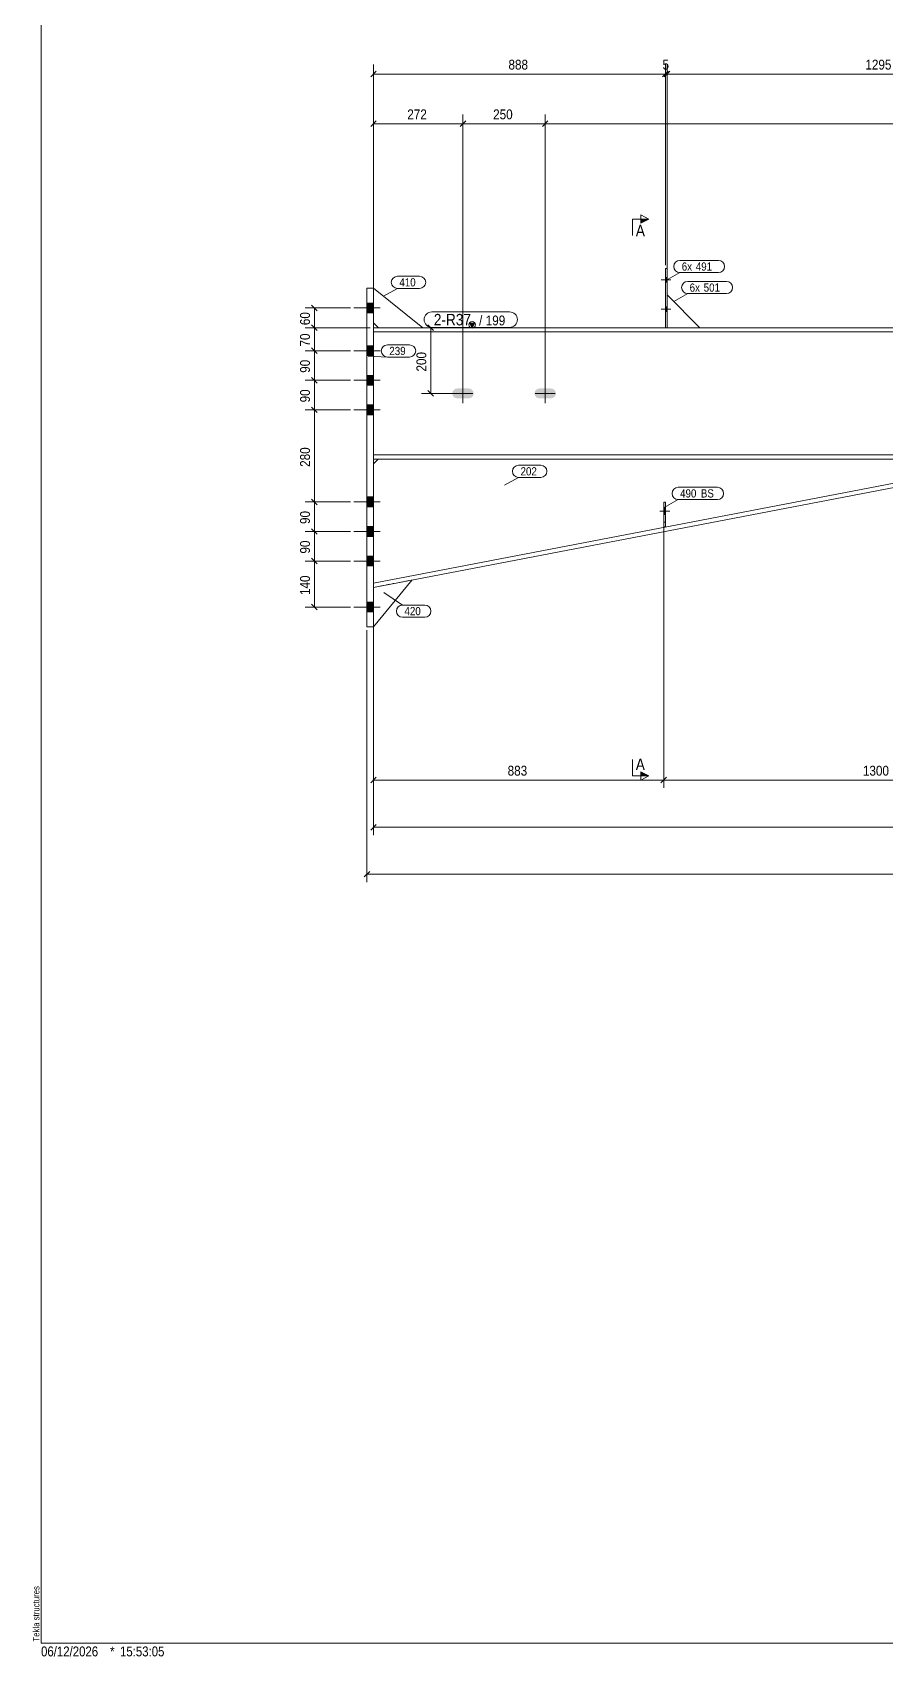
# Model space of a CAD drawing. Header units: millimetres. Extents: x 2 to 1174, y 1 to 825.
# Drawn here: x 2.4 to 261.7, y 1 to 495.1 of the extents above; entities that cross this region are included whole.
import ezdxf

# ---------------------------------------------------------------- set-up
doc = ezdxf.new("R2010")
doc.units = ezdxf.units.MM
for name, pattern in [('XKITLINE00', [0]), ('XKITLINE01', [4, 1, -1, 1, -1]), ('XKITLINE02', [4, 2, -2])]:
    doc.linetypes.add(name, pattern=pattern)
for name, color, linetype, lineweight in [('Bolt', 3, 'Continuous', 0), ('Dimensions', 7, 'Continuous', 0), ('DrawingSheet', 5, 'Continuous', 0), ('OtherObjectType', 7, 'Continuous', 0), ('Part', 2, 'Continuous', 0), ('PartMark', 7, 'Continuous', 0), ('Section', 6, 'Continuous', 0)]:
    doc.layers.add(name, color=color, linetype=linetype, lineweight=lineweight)
doc.styles.add('ARIAL', font='ARIAL.TTF')
doc.styles.add('ARIAL_NARROW', font='ARIALN.TTF')

# ---------------------------------------------------------------- blocks, each defined once
blk = doc.blocks.new('*A6')
at = {"layer": 'Bolt'}
for points in [[(106.06, 409.77), (104.06, 409.77), (104.06, 412.77), (106.06, 412.77)], [(106.06, 409.77), (104.06, 409.77), (104.06, 412.77), (106.06, 412.77)], [(106.06, 396.77), (104.06, 396.77), (104.06, 399.77), (106.06, 399.77)], [(106.06, 396.77), (104.06, 396.77), (104.06, 399.77), (106.06, 399.77)], [(106.06, 387.77), (104.06, 387.77), (104.06, 390.77), (106.06, 390.77)], [(106.06, 387.77), (104.06, 387.77), (104.06, 390.77), (106.06, 390.77)], [(106.06, 378.77), (104.06, 378.77), (104.06, 381.77), (106.06, 381.77)], [(106.06, 378.77), (104.06, 378.77), (104.06, 381.77), (106.06, 381.77)], [(106.06, 350.77), (104.06, 350.77), (104.06, 353.77), (106.06, 353.77)], [(106.06, 350.77), (104.06, 350.77), (104.06, 353.77), (106.06, 353.77)], [(106.06, 341.77), (104.06, 341.77), (104.06, 344.77), (106.06, 344.77)], [(106.06, 341.77), (104.06, 341.77), (104.06, 344.77), (106.06, 344.77)], [(106.06, 332.77), (104.06, 332.77), (104.06, 335.77), (106.06, 335.77)], [(106.06, 332.77), (104.06, 332.77), (104.06, 335.77), (106.06, 335.77)], [(106.06, 318.77), (104.06, 318.77), (104.06, 321.77), (106.06, 321.77)], [(106.06, 318.77), (104.06, 318.77), (104.06, 321.77), (106.06, 321.77)]]:
    blk.add_hatch(color=3, dxfattribs=at).paths.add_polyline_path(points, flags=17)
at = {"layer": 'Bolt', "color": 3, "linetype": 'XKITLINE00', "lineweight": 0}
for p, q in [((100.06, 411.27), (108.06, 411.27)), ((100.06, 411.27), (108.06, 411.27)), ((104.06, 412.77), (106.06, 412.77)), ((104.06, 412.77), (106.06, 412.77)), ((104.06, 409.77), (106.06, 409.77)), ((104.06, 409.77), (106.06, 409.77)), ((100.06, 398.27), (108.06, 398.27)), ((100.06, 398.27), (108.06, 398.27)), ((104.06, 399.77), (106.06, 399.77)), ((104.06, 399.77), (106.06, 399.77)), ((104.06, 396.77), (106.06, 396.77)), ((104.06, 396.77), (106.06, 396.77)), ((104.06, 390.77), (106.06, 390.77)), ((104.06, 390.77), (106.06, 390.77)), ((100.06, 389.27), (108.06, 389.27)), ((100.06, 389.27), (108.06, 389.27)), ((104.06, 387.77), (106.06, 387.77)), ((104.06, 387.77), (106.06, 387.77)), ((104.06, 381.77), (106.06, 381.77)), ((104.06, 381.77), (106.06, 381.77)), ((100.06, 380.27), (108.06, 380.27)), ((100.06, 380.27), (108.06, 380.27)), ((104.06, 378.77), (106.06, 378.77)), ((104.06, 378.77), (106.06, 378.77)), ((100.06, 352.27), (108.06, 352.27)), ((100.06, 352.27), (108.06, 352.27)), ((104.06, 353.77), (106.06, 353.77)), ((104.06, 353.77), (106.06, 353.77)), ((104.06, 350.77), (106.06, 350.77)), ((104.06, 350.77), (106.06, 350.77)), ((100.06, 343.27), (108.06, 343.27)), ((100.06, 343.27), (108.06, 343.27)), ((104.06, 344.77), (106.06, 344.77)), ((104.06, 344.77), (106.06, 344.77)), ((104.06, 341.77), (106.06, 341.77)), ((104.06, 341.77), (106.06, 341.77)), ((100.06, 334.27), (108.06, 334.27)), ((100.06, 334.27), (108.06, 334.27)), ((104.06, 335.77), (106.06, 335.77)), ((104.06, 335.77), (106.06, 335.77)), ((104.06, 332.77), (106.06, 332.77)), ((104.06, 332.77), (106.06, 332.77)), ((104.06, 321.77), (106.06, 321.77)), ((104.06, 321.77), (106.06, 321.77)), ((100.06, 320.27), (108.06, 320.27)), ((100.06, 320.27), (108.06, 320.27)), ((104.06, 318.77), (106.06, 318.77)), ((104.06, 318.77), (106.06, 318.77))]:
    blk.add_line(p, q, dxfattribs=at)
blk = doc.blocks.new('*A24')
at = {"layer": 'Part', "color": 2, "linetype": 'XKITLINE00', "lineweight": 0}
for p, q in [((194.33, 344.64), (194.33, 352.14)), ((194.33, 352.14), (194.83, 352.14)), ((194.83, 352.14), (194.83, 344.64)), ((194.83, 344.64), (194.33, 344.64))]:
    blk.add_line(p, q, dxfattribs=at)
at = {"layer": 'Part', "color": 7, "linetype": 'XKITLINE01', "lineweight": 0}
blk.add_line((194.33, 346.14), (194.83, 346.14), dxfattribs=at)
blk = doc.blocks.new('*A25')
at = {"layer": 'Part', "color": 2, "linetype": 'XKITLINE00', "lineweight": 0}
for p, q in [((195.33, 423.27), (194.83, 423.27)), ((194.83, 423.27), (194.83, 405.27)), ((195.33, 405.27), (195.33, 423.27))]:
    blk.add_line(p, q, dxfattribs=at)
at = {"layer": 'Part', "color": 7, "linetype": 'XKITLINE01', "lineweight": 0}
blk.add_line((194.83, 405.27), (195.33, 405.27), dxfattribs=at)
blk = doc.blocks.new('*A26')
at = {"layer": 'Part', "color": 7, "linetype": 'XKITLINE01', "lineweight": 0}
for p, q in [((194.33, 352.14), (194.33, 344.64)), ((194.83, 352.14), (194.33, 352.14)), ((194.83, 344.64), (194.83, 352.14)), ((194.33, 346.14), (194.83, 346.14)), ((194.33, 344.64), (194.83, 344.64))]:
    blk.add_line(p, q, dxfattribs=at)
blk = doc.blocks.new('*A27')
at = {"layer": 'Part', "color": 2, "linetype": 'XKITLINE00', "lineweight": 0}
blk.add_line((205.33, 405.27), (195.33, 415.27), dxfattribs=at)
at = {"layer": 'Part', "color": 7, "linetype": 'XKITLINE01', "lineweight": 0}
for p, q in [((195.33, 415.27), (195.33, 405.27)), ((195.33, 405.27), (205.33, 405.27))]:
    blk.add_line(p, q, dxfattribs=at)
blk = doc.blocks.new('*A38')
at = {"layer": 'Part', "color": 2, "linetype": 'XKITLINE00', "lineweight": 0}
for p, q in [((121.06, 405.27), (106.06, 417.27)), ((106.06, 406.77), (107.56, 405.27))]:
    blk.add_line(p, q, dxfattribs=at)
at = {"layer": 'Part', "color": 7, "linetype": 'XKITLINE01', "lineweight": 0}
for p, q in [((106.06, 417.27), (106.06, 406.77)), ((107.56, 405.27), (121.06, 405.27))]:
    blk.add_line(p, q, dxfattribs=at)
blk = doc.blocks.new('*A39')
at = {"layer": 'Part', "color": 2, "linetype": 'XKITLINE00', "lineweight": 0}
for p, q in [((104.06, 314.27), (104.06, 417.27)), ((106.06, 417.27), (104.06, 417.27)), ((106.06, 314.27), (106.06, 417.27)), ((104.06, 314.27), (106.06, 314.27))]:
    blk.add_line(p, q, dxfattribs=at)
blk = doc.blocks.new('*A40')
at = {"layer": 'Part', "color": 2, "linetype": 'XKITLINE00', "lineweight": 0}
blk.add_line((117.85, 328.53), (106.06, 314.27), dxfattribs=at)
at = {"layer": 'Part', "color": 7, "linetype": 'XKITLINE01', "lineweight": 0}
for p, q in [((106.06, 326.27), (117.85, 328.53)), ((106.06, 314.27), (106.06, 326.27))]:
    blk.add_line(p, q, dxfattribs=at)
blk = doc.blocks.new('*A52')
at = {"layer": 'Part', "color": 2, "linetype": 'XKITLINE00', "lineweight": 0}
for p, q in [((106.06, 327.59), (302.23, 365.27)), ((107.52, 365.27), (106.06, 363.81)), ((302.48, 363.99), (106.06, 326.27)), ((302.23, 365.27), (302.48, 363.99))]:
    blk.add_line(p, q, dxfattribs=at)
at = {"layer": 'Part', "color": 7, "linetype": 'XKITLINE01', "lineweight": 0}
for p, q in [((106.06, 326.27), (106.06, 363.81)), ((302.23, 365.27), (107.52, 365.27))]:
    blk.add_line(p, q, dxfattribs=at)
blk = doc.blocks.new('*A55')
at = {"layer": 'Bolt'}
for points in [[(130.15, 384.7), (130.03, 385.27), (130.15, 385.84), (130.47, 386.33), (130.96, 386.66), (131.53, 386.77), (135.03, 386.77), (135.61, 386.66), (136.09, 386.33), (136.42, 385.84), (136.53, 385.27), (136.42, 384.7), (136.09, 384.21), (135.61, 383.88), (135.03, 383.77), (131.53, 383.77), (130.96, 383.88), (130.47, 384.21)], [(155.15, 384.7), (155.03, 385.27), (155.15, 385.84), (155.47, 386.33), (155.96, 386.66), (156.53, 386.77), (160.03, 386.77), (160.61, 386.66), (161.09, 386.33), (161.42, 385.84), (161.53, 385.27), (161.42, 384.7), (161.09, 384.21), (160.61, 383.88), (160.03, 383.77), (156.53, 383.77), (155.96, 383.88), (155.47, 384.21)], [(489.15, 384.7), (489.04, 385.27), (489.15, 385.84), (489.48, 386.33), (489.96, 386.66), (490.54, 386.77), (494.04, 386.77), (494.61, 386.66), (495.1, 386.33), (495.42, 385.84), (495.54, 385.27), (495.42, 384.7), (495.1, 384.21), (494.61, 383.88), (494.04, 383.77), (490.54, 383.77), (489.96, 383.88), (489.48, 384.21)], [(514.15, 384.7), (514.04, 385.27), (514.15, 385.84), (514.48, 386.33), (514.96, 386.66), (515.54, 386.77), (519.04, 386.77), (519.61, 386.66), (520.1, 386.33), (520.42, 385.84), (520.54, 385.27), (520.42, 384.7), (520.1, 384.21), (519.61, 383.88), (519.04, 383.77), (515.54, 383.77), (514.96, 383.88), (514.48, 384.21)]]:
    blk.add_hatch(color=3, dxfattribs=at).paths.add_polyline_path(points, flags=17)
at = {"layer": 'Bolt', "color": 3, "linetype": 'XKITLINE00', "lineweight": 0}
for p, q in [((133.28, 382.27), (133.28, 388.27)), ((158.28, 382.27), (158.28, 388.27)), ((492.29, 382.27), (492.29, 388.27)), ((517.29, 382.27), (517.29, 388.27)), ((136.28, 385.27), (130.28, 385.27)), ((161.28, 385.27), (155.28, 385.27)), ((495.29, 385.27), (489.29, 385.27)), ((520.29, 385.27), (514.29, 385.27))]:
    blk.add_line(p, q, dxfattribs=at)
blk = doc.blocks.new('*A69')
at = {"layer": 'Bolt'}
blk.add_hatch(color=3, dxfattribs=at).paths.add_polyline_path([(194.83, 348.46), (194.33, 348.46), (194.33, 350.42), (194.83, 350.42)], flags=17)
at = {"layer": 'Bolt', "color": 3, "linetype": 'XKITLINE00', "lineweight": 0}
for p, q in [((196.18, 349.44), (193.18, 349.44)), ((194.83, 350.42), (194.33, 350.42)), ((194.83, 348.46), (194.33, 348.46))]:
    blk.add_line(p, q, dxfattribs=at)
blk = doc.blocks.new('*A70')
at = {"layer": 'Bolt'}
for points in [[(194.83, 420.57), (195.33, 420.57), (195.33, 419.17), (194.83, 419.17)], [(194.83, 420.57), (195.33, 420.57), (195.33, 419.17), (194.83, 419.17)], [(194.83, 411.57), (195.33, 411.57), (195.33, 410.17), (194.83, 410.17)], [(194.83, 411.57), (195.33, 411.57), (195.33, 410.17), (194.83, 410.17)]]:
    blk.add_hatch(color=3, dxfattribs=at).paths.add_polyline_path(points, flags=17)
at = {"layer": 'Bolt', "color": 3, "linetype": 'XKITLINE00', "lineweight": 0}
for p, q in [((195.33, 420.57), (194.83, 420.57)), ((195.33, 420.57), (194.83, 420.57)), ((196.49, 419.87), (193.49, 419.87)), ((196.49, 419.87), (193.49, 419.87)), ((195.33, 419.17), (194.83, 419.17)), ((195.33, 419.17), (194.83, 419.17)), ((196.49, 410.87), (193.49, 410.87)), ((196.49, 410.87), (193.49, 410.87)), ((195.33, 411.57), (194.83, 411.57)), ((195.33, 411.57), (194.83, 411.57)), ((195.33, 410.17), (194.83, 410.17)), ((195.33, 410.17), (194.83, 410.17))]:
    blk.add_line(p, q, dxfattribs=at)
blk = doc.blocks.new('*A71')
at = {"layer": 'Bolt', "color": 3, "linetype": 'XKITLINE02', "lineweight": 0}
for p, q in [((196.18, 349.44), (193.18, 349.44)), ((194.83, 350.42), (194.33, 350.42)), ((194.83, 348.46), (194.33, 348.46))]:
    blk.add_line(p, q, dxfattribs=at)
blk = doc.blocks.new('*A80')
at = {"layer": 'Part'}
blk.add_hatch(color=2, dxfattribs=at).paths.add_polyline_path([(135.26, 406.67), (136.86, 406.67), (136.06, 405.27)], flags=17)
at = {"layer": 'Part', "color": 2, "linetype": 'XKITLINE00', "lineweight": 0}
for p, q in [((350.33, 405.27), (106.06, 405.27)), ((136.06, 405.27), (135.26, 406.67)), ((135.26, 406.67), (136.86, 406.67)), ((136.86, 406.67), (136.06, 405.27)), ((391.91, 405.27), (350.43, 405.27)), ((433.81, 405.27), (392.01, 405.27)), ((475.39, 405.27), (433.91, 405.27)), ((534.09, 405.27), (475.49, 405.27)), ((575.99, 405.27), (534.19, 405.27)), ((599.74, 405.27), (576.09, 405.27)), ((350.33, 403.97), (106.06, 403.97)), ((391.91, 403.97), (350.43, 403.97)), ((433.81, 403.97), (392.01, 403.97)), ((475.39, 403.97), (433.91, 403.97)), ((534.09, 403.97), (475.49, 403.97)), ((575.99, 403.97), (534.19, 403.97)), ((599.74, 403.97), (576.09, 403.97)), ((599.74, 404.27), (599.74, 403.97)), ((350.33, 366.57), (106.06, 366.57)), ((391.91, 366.57), (350.43, 366.57)), ((433.81, 366.57), (392.01, 366.57)), ((475.39, 366.57), (433.91, 366.57)), ((534.09, 366.57), (475.49, 366.57)), ((575.99, 366.57), (534.19, 366.57)), ((599.74, 366.57), (576.09, 366.57)), ((599.74, 365.27), (599.74, 366.57)), ((106.06, 365.27), (350.33, 365.27)), ((350.43, 365.27), (391.91, 365.27)), ((392.01, 365.27), (433.81, 365.27)), ((433.91, 365.27), (475.39, 365.27)), ((475.49, 365.27), (534.09, 365.27)), ((534.19, 365.27), (575.99, 365.27)), ((576.09, 365.27), (599.74, 365.27))]:
    blk.add_line(p, q, dxfattribs=at)
at = {"layer": 'Part', "color": 7, "linetype": 'XKITLINE01', "lineweight": 0}
for p, q in [((106.06, 405.27), (106.06, 365.27)), ((599.74, 405.27), (599.74, 404.27)), ((599.74, 403.97), (599.74, 366.57))]:
    blk.add_line(p, q, dxfattribs=at)
at = {"layer": 'Part', "color": 2, "linetype": 'XKITLINE00', "lineweight": 0}
blk.add_circle((136.06, 406.17), 1, dxfattribs=at)
blk = doc.blocks.new('*A187')
at = {"layer": 'DrawingSheet', "color": 5, "linetype": 'XKITLINE00', "lineweight": 0}
for p, q in [((5, 825), (5, 5)), ((5, 5), (1174, 5))]:
    blk.add_line(p, q, dxfattribs=at)
at = {"layer": 'DrawingSheet', "color": 5, "style": 'ARIAL', "width": 0.85}
blk.add_text('Tekla structures', height=2, rotation=90, dxfattribs=at).set_placement((4.5, 5.5))
blk = doc.blocks.new('*A194')
at = {"layer": 'OtherObjectType', "color": 7, "style": 'ARIAL_NARROW', "width": 1.008832}
for s, p in [('06/12/2026', (4.99, 1)), ('*', (26, 1)), ('15:53:05', (29, 1))]:
    blk.add_text(s, height=3, dxfattribs=at).set_placement(p)
blk = doc.blocks.new('*A195')
at = {"layer": 'Dimensions', "color": 7, "linetype": 'XKITLINE00', "lineweight": 0}
for p, q in [((104.06, 313.27), (104.06, 236.61)), ((104.91, 239.86), (103.22, 238.16)), ((104.06, 239.01), (1002.21, 239.01))]:
    blk.add_line(p, q, dxfattribs=at)
at = {"layer": 'Dimensions', "color": 3}
blk.add_point((104.06, 239.01), dxfattribs=at)
blk = doc.blocks.new('*A196')
at = {"layer": 'Dimensions', "color": 7, "linetype": 'XKITLINE00', "lineweight": 0}
for p, q in [((105.06, 405.27), (85.25, 405.27)), ((87.25, 406.12), (88.95, 404.42)), ((88.1, 398.27), (88.1, 405.27)), ((99.06, 398.27), (85.25, 398.27)), ((87.25, 399.12), (88.95, 397.42))]:
    blk.add_line(p, q, dxfattribs=at)
at = {"layer": 'Dimensions', "color": 3}
for p in [(88.1, 405.27), (88.1, 398.27)]:
    blk.add_point(p, dxfattribs=at)
at = {"layer": 'Dimensions', "color": 3, "style": 'ARIAL', "width": 0.85}
blk.add_text('70', height=3, rotation=90.0002, dxfattribs=at).set_placement((86.75, 399.54))
blk = doc.blocks.new('*A197')
at = {"layer": 'Dimensions', "color": 7, "linetype": 'XKITLINE00', "lineweight": 0}
for p, q in [((99.06, 411.27), (85.25, 411.27)), ((87.25, 412.12), (88.95, 410.42)), ((88.1, 405.27), (88.1, 411.27)), ((105.06, 405.27), (85.25, 405.27)), ((87.25, 406.12), (88.95, 404.42))]:
    blk.add_line(p, q, dxfattribs=at)
at = {"layer": 'Dimensions', "color": 3}
for p in [(88.1, 411.27), (88.1, 405.27)]:
    blk.add_point(p, dxfattribs=at)
at = {"layer": 'Dimensions', "color": 3, "style": 'ARIAL', "width": 0.85}
blk.add_text('60', height=3, rotation=90.0002, dxfattribs=at).set_placement((86.75, 406.04))
blk = doc.blocks.new('*A199')
at = {"layer": 'Dimensions', "color": 7, "linetype": 'XKITLINE00', "lineweight": 0}
for p, q in [((99.06, 334.27), (85.25, 334.27)), ((87.25, 335.12), (88.95, 333.42)), ((88.1, 320.27), (88.1, 334.27)), ((99.06, 320.27), (85.25, 320.27)), ((87.25, 321.12), (88.95, 319.42))]:
    blk.add_line(p, q, dxfattribs=at)
at = {"layer": 'Dimensions', "color": 3}
for p in [(88.1, 334.27), (88.1, 320.27)]:
    blk.add_point(p, dxfattribs=at)
at = {"layer": 'Dimensions', "color": 3, "style": 'ARIAL', "width": 0.85}
blk.add_text('140', height=3, rotation=90.0002, dxfattribs=at).set_placement((86.75, 323.93))
blk = doc.blocks.new('*A200')
at = {"layer": 'Dimensions', "color": 7, "linetype": 'XKITLINE00', "lineweight": 0}
for p, q in [((99.06, 343.27), (85.25, 343.27)), ((87.25, 344.12), (88.95, 342.42)), ((88.1, 334.27), (88.1, 343.27)), ((99.06, 334.27), (85.25, 334.27)), ((87.25, 335.12), (88.95, 333.42))]:
    blk.add_line(p, q, dxfattribs=at)
at = {"layer": 'Dimensions', "color": 3}
for p in [(88.1, 343.27), (88.1, 334.27)]:
    blk.add_point(p, dxfattribs=at)
at = {"layer": 'Dimensions', "color": 3, "style": 'ARIAL', "width": 0.85}
blk.add_text('90', height=3, rotation=90.0002, dxfattribs=at).set_placement((86.75, 336.54))
blk = doc.blocks.new('*A201')
at = {"layer": 'Dimensions', "color": 7, "linetype": 'XKITLINE00', "lineweight": 0}
for p, q in [((99.06, 352.27), (85.25, 352.27)), ((87.25, 353.12), (88.95, 351.42)), ((88.1, 343.27), (88.1, 352.27)), ((99.06, 343.27), (85.25, 343.27)), ((87.25, 344.12), (88.95, 342.42))]:
    blk.add_line(p, q, dxfattribs=at)
at = {"layer": 'Dimensions', "color": 3}
for p in [(88.1, 352.27), (88.1, 343.27)]:
    blk.add_point(p, dxfattribs=at)
at = {"layer": 'Dimensions', "color": 3, "style": 'ARIAL', "width": 0.85}
blk.add_text('90', height=3, rotation=90.0002, dxfattribs=at).set_placement((86.75, 345.54))
blk = doc.blocks.new('*A202')
at = {"layer": 'Dimensions', "color": 7, "linetype": 'XKITLINE00', "lineweight": 0}
for p, q in [((87.25, 381.12), (88.95, 379.42)), ((99.06, 380.27), (85.25, 380.27)), ((88.1, 352.27), (88.1, 380.27)), ((99.06, 352.27), (85.25, 352.27)), ((87.25, 353.12), (88.95, 351.42))]:
    blk.add_line(p, q, dxfattribs=at)
at = {"layer": 'Dimensions', "color": 3}
for p in [(88.1, 380.27), (88.1, 352.27)]:
    blk.add_point(p, dxfattribs=at)
at = {"layer": 'Dimensions', "color": 3, "style": 'ARIAL', "width": 0.85}
blk.add_text('280', height=3, rotation=90.0002, dxfattribs=at).set_placement((86.75, 362.93))
blk = doc.blocks.new('*A203')
at = {"layer": 'Dimensions', "color": 7, "linetype": 'XKITLINE00', "lineweight": 0}
for p, q in [((99.06, 389.27), (85.25, 389.27)), ((87.25, 390.12), (88.95, 388.42)), ((88.1, 380.27), (88.1, 389.27)), ((87.25, 381.12), (88.95, 379.42)), ((99.06, 380.27), (85.25, 380.27))]:
    blk.add_line(p, q, dxfattribs=at)
at = {"layer": 'Dimensions', "color": 3}
for p in [(88.1, 389.27), (88.1, 380.27)]:
    blk.add_point(p, dxfattribs=at)
at = {"layer": 'Dimensions', "color": 3, "style": 'ARIAL', "width": 0.85}
blk.add_text('90', height=3, rotation=90.0002, dxfattribs=at).set_placement((86.75, 382.54))
blk = doc.blocks.new('*A204')
at = {"layer": 'Dimensions', "color": 7, "linetype": 'XKITLINE00', "lineweight": 0}
for p, q in [((99.06, 398.27), (85.25, 398.27)), ((87.25, 399.12), (88.95, 397.42)), ((88.1, 389.27), (88.1, 398.27)), ((99.06, 389.27), (85.25, 389.27)), ((87.25, 390.12), (88.95, 388.42))]:
    blk.add_line(p, q, dxfattribs=at)
at = {"layer": 'Dimensions', "color": 3}
for p in [(88.1, 398.27), (88.1, 389.27)]:
    blk.add_point(p, dxfattribs=at)
at = {"layer": 'Dimensions', "color": 3, "style": 'ARIAL', "width": 0.85}
blk.add_text('90', height=3, rotation=90.0002, dxfattribs=at).set_placement((86.75, 391.54))
blk = doc.blocks.new('*A214')
at = {"layer": 'PartMark', "color": 7, "linetype": 'XKITLINE00', "lineweight": 0}
for p, q in [((109.24, 324.7), (114.89, 320.89)), ((114.89, 320.89), (121.66, 320.89)), ((114.89, 317.19), (121.66, 317.19))]:
    blk.add_line(p, q, dxfattribs=at)
for centre, start, end in [((114.89, 319.04), 90, 270), ((121.66, 319.04), 270, 90)]:
    blk.add_arc(centre, 1.85, start, end, dxfattribs=at)
at = {"layer": 'PartMark', "color": 3, "style": 'ARIAL', "width": 0.85}
blk.add_text('420', height=2.5, dxfattribs=at).set_placement((115.49, 317.79))
blk = doc.blocks.new('*A217')
at = {"layer": 'PartMark', "color": 7, "linetype": 'XKITLINE00', "lineweight": 0}
for p, q in [((123.81, 410.07), (147.46, 410.07)), ((123.81, 405.37), (147.46, 405.37))]:
    blk.add_line(p, q, dxfattribs=at)
for centre, start, end in [((123.81, 407.72), 90, 270), ((147.46, 407.72), 270, 90)]:
    blk.add_arc(centre, 2.35, start, end, dxfattribs=at)
at = {"layer": 'PartMark', "color": 1, "style": 'ARIAL', "width": 0.85}
blk.add_text('2-R37', height=3.5, dxfattribs=at).set_placement((124.41, 405.97))
at = {"layer": 'PartMark', "color": 3, "style": 'ARIAL', "width": 0.85}
for s, p in [('/', (138.18, 405.97)), ('199', (140.19, 405.97))]:
    blk.add_text(s, height=3, dxfattribs=at).set_placement(p)
blk = doc.blocks.new('*A223')
at = {"layer": 'PartMark', "color": 7, "linetype": 'XKITLINE00', "lineweight": 0}
for p, q in [((197.36, 413.24), (201.6, 415.63)), ((201.6, 419.33), (213.38, 419.33)), ((201.6, 415.63), (213.38, 415.63))]:
    blk.add_line(p, q, dxfattribs=at)
for centre, start, end in [((201.6, 417.48), 90, 270), ((213.38, 417.48), 270, 90)]:
    blk.add_arc(centre, 1.85, start, end, dxfattribs=at)
at = {"layer": 'PartMark', "color": 3, "style": 'ARIAL', "width": 0.85}
for s, p in [('6x', (202.2, 416.23)), ('501', (206.47, 416.23))]:
    blk.add_text(s, height=2.5, dxfattribs=at).set_placement(p)
blk = doc.blocks.new('*A224')
at = {"layer": 'PartMark', "color": 7, "linetype": 'XKITLINE00', "lineweight": 0}
for p, q in [((199.2, 425.73), (210.98, 425.73)), ((194.96, 419.64), (199.2, 422.03)), ((199.2, 422.03), (210.98, 422.03))]:
    blk.add_line(p, q, dxfattribs=at)
for centre, start, end in [((199.2, 423.88), 90, 270), ((210.98, 423.88), 270, 90)]:
    blk.add_arc(centre, 1.85, start, end, dxfattribs=at)
at = {"layer": 'PartMark', "color": 3, "style": 'ARIAL', "width": 0.85}
for s, p in [('6x', (199.8, 422.63)), ('491', (204.07, 422.63))]:
    blk.add_text(s, height=2.5, dxfattribs=at).set_placement(p)
blk = doc.blocks.new('*A230')
at = {"layer": 'PartMark', "color": 7, "linetype": 'XKITLINE00', "lineweight": 0}
for p, q in [((198.7, 356.7), (210.66, 356.7)), ((194.46, 350.61), (198.7, 353)), ((198.7, 353), (210.66, 353))]:
    blk.add_line(p, q, dxfattribs=at)
for centre, start, end in [((198.7, 354.85), 90, 270), ((210.66, 354.85), 270, 90)]:
    blk.add_arc(centre, 1.85, start, end, dxfattribs=at)
at = {"layer": 'PartMark', "color": 3, "style": 'ARIAL', "width": 0.85}
for s, p in [('490', (199.3, 353.6)), ('BS', (205.61, 353.6))]:
    blk.add_text(s, height=2.5, dxfattribs=at).set_placement(p)
blk = doc.blocks.new('*A233')
at = {"layer": 'Section'}
for points in [[(187.33, 438.34), (189.83, 438.34), (187.33, 437.09)], [(187.33, 270.15), (189.83, 268.9), (187.33, 268.9)]]:
    blk.add_hatch(color=3, dxfattribs=at).paths.add_polyline_path(points, flags=17)
at = {"layer": 'Section', "color": 1, "linetype": 'XKITLINE00', "lineweight": 0}
for p, q in [((184.83, 438.34), (184.83, 433.34)), ((184.83, 438.34), (189.83, 438.34)), ((184.83, 268.9), (184.83, 273.9)), ((184.83, 268.9), (189.83, 268.9))]:
    blk.add_line(p, q, dxfattribs=at)
at = {"layer": 'Section', "color": 3, "linetype": 'XKITLINE00', "lineweight": 0}
for p, q in [((187.33, 437.09), (187.33, 439.59)), ((187.33, 439.59), (189.83, 438.34)), ((189.83, 438.34), (187.33, 437.09)), ((189.83, 268.9), (187.33, 270.15)), ((187.33, 270.15), (187.33, 267.65)), ((189.83, 268.9), (187.33, 267.65))]:
    blk.add_line(p, q, dxfattribs=at)
at = {"layer": 'Section', "color": 7, "style": 'ARIAL', "width": 0.85}
for p in [(185.83, 433.09), (185.83, 270.65)]:
    blk.add_text('A', height=3.5, dxfattribs=at).set_placement(p)
blk = doc.blocks.new('*A238')
at = {"layer": 'Dimensions', "color": 7, "linetype": 'XKITLINE00', "lineweight": 0}
for p, q in [((106.06, 406.27), (106.06, 485.31)), ((194.83, 424.27), (194.83, 485.31)), ((106.91, 483.31), (105.22, 481.61)), ((106.06, 482.46), (194.83, 482.46)), ((195.68, 483.31), (193.98, 481.61))]:
    blk.add_line(p, q, dxfattribs=at)
at = {"layer": 'Dimensions', "color": 3}
for p in [(106.06, 482.46), (194.83, 482.46)]:
    blk.add_point(p, dxfattribs=at)
at = {"layer": 'Dimensions', "color": 3, "style": 'ARIAL', "width": 0.85}
blk.add_text('888', height=3, dxfattribs=at).set_placement((147.11, 483.81))
blk = doc.blocks.new('*A239')
at = {"layer": 'Dimensions', "color": 7, "linetype": 'XKITLINE00', "lineweight": 0}
for p, q in [((194.83, 424.27), (194.83, 485.31)), ((195.33, 416.27), (195.33, 485.31)), ((195.68, 483.31), (193.98, 481.61)), ((196.18, 483.31), (194.48, 481.61)), ((194.83, 482.46), (195.33, 482.46))]:
    blk.add_line(p, q, dxfattribs=at)
at = {"layer": 'Dimensions', "color": 3}
for p in [(194.83, 482.46), (195.33, 482.46)]:
    blk.add_point(p, dxfattribs=at)
at = {"layer": 'Dimensions', "color": 3, "style": 'ARIAL', "width": 0.85}
blk.add_text('5', height=3, dxfattribs=at).set_placement((193.96, 483.81))
blk = doc.blocks.new('*A240')
at = {"layer": 'Dimensions', "color": 7, "linetype": 'XKITLINE00', "lineweight": 0}
for p, q in [((195.33, 416.27), (195.33, 485.31)), ((324.83, 424.27), (324.83, 485.31)), ((196.18, 483.31), (194.48, 481.61)), ((195.33, 482.46), (324.83, 482.46)), ((325.68, 483.31), (323.98, 481.61))]:
    blk.add_line(p, q, dxfattribs=at)
at = {"layer": 'Dimensions', "color": 3}
for p in [(195.33, 482.46), (324.83, 482.46)]:
    blk.add_point(p, dxfattribs=at)
at = {"layer": 'Dimensions', "color": 3, "style": 'ARIAL', "width": 0.85}
blk.add_text('1295', height=3, dxfattribs=at).set_placement((255.63, 483.81))
blk = doc.blocks.new('*A254')
at = {"layer": 'Dimensions', "color": 7, "linetype": 'XKITLINE00', "lineweight": 0}
for p, q in [((106.06, 413.75), (106.06, 470.18)), ((133.28, 386.27), (133.28, 470.18)), ((106.91, 468.18), (105.22, 466.48)), ((106.06, 467.33), (133.28, 467.33)), ((134.13, 468.18), (132.43, 466.48))]:
    blk.add_line(p, q, dxfattribs=at)
at = {"layer": 'Dimensions', "color": 3}
for p in [(106.06, 467.33), (133.28, 467.33)]:
    blk.add_point(p, dxfattribs=at)
at = {"layer": 'Dimensions', "color": 3, "style": 'ARIAL', "width": 0.85}
blk.add_text('272', height=3, dxfattribs=at).set_placement((116.34, 468.68))
blk = doc.blocks.new('*A255')
at = {"layer": 'Dimensions', "color": 7, "linetype": 'XKITLINE00', "lineweight": 0}
for p, q in [((133.28, 386.27), (133.28, 470.18)), ((158.28, 386.27), (158.28, 470.18)), ((134.13, 468.18), (132.43, 466.48)), ((133.28, 467.33), (158.28, 467.33)), ((159.13, 468.18), (157.43, 466.48))]:
    blk.add_line(p, q, dxfattribs=at)
at = {"layer": 'Dimensions', "color": 3}
for p in [(133.28, 467.33), (158.28, 467.33)]:
    blk.add_point(p, dxfattribs=at)
at = {"layer": 'Dimensions', "color": 3, "style": 'ARIAL', "width": 0.85}
blk.add_text('250', height=3, dxfattribs=at).set_placement((142.45, 468.68))
blk = doc.blocks.new('*A256')
at = {"layer": 'Dimensions', "color": 7, "linetype": 'XKITLINE00', "lineweight": 0}
for p, q in [((158.28, 386.27), (158.28, 470.18)), ((492.29, 386.27), (492.29, 470.18)), ((159.13, 468.18), (157.43, 466.48)), ((158.28, 467.33), (492.29, 467.33)), ((493.14, 468.18), (491.44, 466.48))]:
    blk.add_line(p, q, dxfattribs=at)
at = {"layer": 'Dimensions', "color": 3}
for p in [(158.28, 467.33), (492.29, 467.33)]:
    blk.add_point(p, dxfattribs=at)
at = {"layer": 'Dimensions', "color": 3, "style": 'ARIAL', "width": 0.85}
blk.add_text('6035', height=3, dxfattribs=at).set_placement((320.83, 468.68))
blk = doc.blocks.new('*A258')
at = {"layer": 'Dimensions', "color": 7, "linetype": 'XKITLINE00', "lineweight": 0}
for p, q in [((106.06, 405.77), (106.06, 250.87)), ((599.74, 364.27), (599.74, 250.87)), ((106.91, 254.12), (105.22, 252.42)), ((106.06, 253.27), (599.74, 253.27)), ((600.59, 254.12), (598.9, 252.42))]:
    blk.add_line(p, q, dxfattribs=at)
at = {"layer": 'Dimensions', "color": 3}
for p in [(106.06, 253.27), (599.74, 253.27)]:
    blk.add_point(p, dxfattribs=at)
at = {"layer": 'Dimensions', "color": 3, "style": 'ARIAL', "width": 0.85}
blk.add_text('8764', height=3, dxfattribs=at).set_placement((348.45, 254.62))
blk = doc.blocks.new('*A259')
at = {"layer": 'Dimensions', "color": 7, "linetype": 'XKITLINE00', "lineweight": 0}
for p, q in [((194.33, 345.14), (194.33, 265.23)), ((106.06, 313.27), (106.06, 265.23)), ((106.91, 268.48), (105.22, 266.78)), ((106.06, 267.63), (194.33, 267.63)), ((195.18, 268.48), (193.48, 266.78))]:
    blk.add_line(p, q, dxfattribs=at)
at = {"layer": 'Dimensions', "color": 3}
for p in [(106.06, 267.63), (194.33, 267.63)]:
    blk.add_point(p, dxfattribs=at)
at = {"layer": 'Dimensions', "color": 3, "style": 'ARIAL', "width": 0.85}
blk.add_text('883', height=3, dxfattribs=at).set_placement((146.86, 268.98))
blk = doc.blocks.new('*A260')
at = {"layer": 'Dimensions', "color": 7, "linetype": 'XKITLINE00', "lineweight": 0}
for p, q in [((324.33, 373.07), (324.33, 265.23)), ((194.33, 345.14), (194.33, 265.23)), ((195.18, 268.48), (193.48, 266.78)), ((194.33, 267.63), (324.33, 267.63)), ((325.18, 268.48), (323.48, 266.78))]:
    blk.add_line(p, q, dxfattribs=at)
at = {"layer": 'Dimensions', "color": 3}
for p in [(194.33, 267.63), (324.33, 267.63)]:
    blk.add_point(p, dxfattribs=at)
at = {"layer": 'Dimensions', "color": 3, "style": 'ARIAL', "width": 0.85}
blk.add_text('1300', height=3, dxfattribs=at).set_placement((254.88, 268.98))
blk = doc.blocks.new('*A267')
at = {"layer": 'Dimensions', "color": 7, "linetype": 'XKITLINE00', "lineweight": 0}
for p, q in [((132.28, 405.27), (120.62, 405.27)), ((122.63, 406.12), (124.32, 404.42)), ((123.47, 385.27), (123.47, 405.27)), ((122.63, 386.12), (124.32, 384.42)), ((132.28, 385.27), (120.62, 385.27))]:
    blk.add_line(p, q, dxfattribs=at)
at = {"layer": 'Dimensions', "color": 3}
for p in [(123.47, 405.27), (123.47, 385.27)]:
    blk.add_point(p, dxfattribs=at)
at = {"layer": 'Dimensions', "color": 3, "style": 'ARIAL', "width": 0.85}
blk.add_text('200', height=3, rotation=90.0002, dxfattribs=at).set_placement((122.12, 391.93))
blk = doc.blocks.new('*A273')
at = {"layer": 'PartMark', "color": 7, "linetype": 'XKITLINE00', "lineweight": 0}
for p, q in [((150.19, 363.42), (156.95, 363.42)), ((145.95, 357.33), (150.19, 359.72)), ((150.19, 359.72), (156.95, 359.72))]:
    blk.add_line(p, q, dxfattribs=at)
for centre, start, end in [((150.19, 361.57), 90, 270), ((156.95, 361.57), 270, 90)]:
    blk.add_arc(centre, 1.85, start, end, dxfattribs=at)
at = {"layer": 'PartMark', "color": 3, "style": 'ARIAL', "width": 0.85}
blk.add_text('202', height=2.5, dxfattribs=at).set_placement((150.79, 360.32))
blk = doc.blocks.new('*A277')
at = {"layer": 'PartMark', "color": 7, "linetype": 'XKITLINE00', "lineweight": 0}
for p, q in [((113.34, 420.93), (120.1, 420.93)), ((109.09, 414.84), (113.34, 417.23)), ((113.34, 417.23), (120.1, 417.23))]:
    blk.add_line(p, q, dxfattribs=at)
for centre, start, end in [((113.34, 419.08), 90, 270), ((120.1, 419.08), 270, 90)]:
    blk.add_arc(centre, 1.85, start, end, dxfattribs=at)
at = {"layer": 'PartMark', "color": 3, "style": 'ARIAL', "width": 0.85}
blk.add_text('410', height=2.5, dxfattribs=at).set_placement((113.94, 417.83))
blk = doc.blocks.new('*A278')
at = {"layer": 'PartMark', "color": 7, "linetype": 'XKITLINE00', "lineweight": 0}
for p, q in [((104.49, 396.64), (110.29, 396.34)), ((110.29, 400.04), (117.05, 400.04)), ((110.29, 396.34), (117.05, 396.34))]:
    blk.add_line(p, q, dxfattribs=at)
for centre, start, end in [((110.29, 398.19), 90, 270), ((117.05, 398.19), 270, 90)]:
    blk.add_arc(centre, 1.85, start, end, dxfattribs=at)
at = {"layer": 'PartMark', "color": 3, "style": 'ARIAL', "width": 0.85}
blk.add_text('239', height=2.5, dxfattribs=at).set_placement((110.89, 396.94))

msp = doc.modelspace()

# ---------------------------------------------------------------- block references
at = {"lineweight": 0}
for name in ['*A187', '*A238', '*A239', '*A240', '*A254', '*A255', '*A256', '*A233', '*A224', '*A277', '*A70', '*A25', '*A39', '*A38', '*A27', '*A223', '*A197', '*A6', '*A196', '*A258', '*A267', '*A217', '*A204', '*A278', '*A203', '*A55', '*A202', '*A195', '*A260', '*A52', '*A273', '*A230', '*A201', '*A24', '*A26', '*A69', '*A71', '*A200', '*A259', '*A199', '*A40', '*A214', '*A194']:
    msp.add_blockref(name, (0, 0), dxfattribs=at)
at = {"layer": 'Part', "lineweight": 0}
msp.add_blockref('*A80', (0, 0), dxfattribs=at)

doc.saveas('drawing.dxf')
